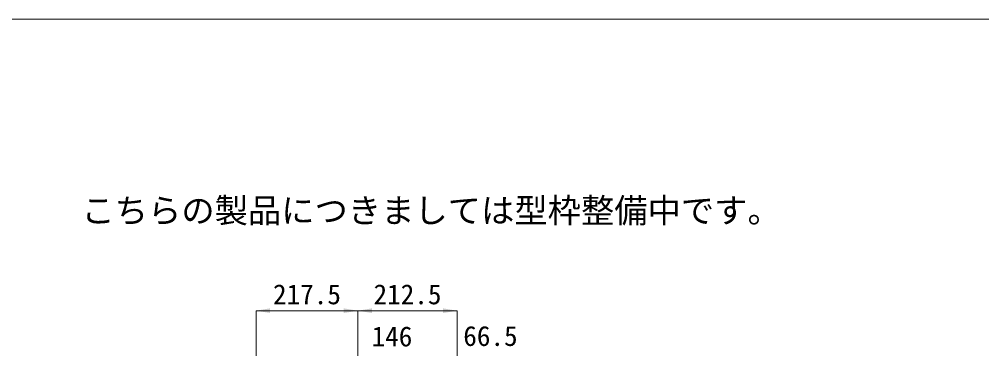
# Model space of a CAD drawing. Units: millimetres at full size. Extents: x -1934 to 78146, y -143454 to -112471.
# Drawn here: x 2461 to 4519, y -133467 to -132762 of the extents above; entities that cross this region are included whole.
import ezdxf
from ezdxf.enums import TextEntityAlignment as Align

# ---------------------------------------------------------------- set-up
doc = ezdxf.new("R2010")
doc.units = ezdxf.units.MM
doc.header["$LTSCALE"] = 23
for name, color, linetype, lineweight in [('0_2', 7, 'Continuous', 13), ('寸法線', 7, 'Continuous', 13), ('枠', 5, 'Continuous', 5)]:
    doc.layers.add(name, color=color, linetype=linetype, lineweight=lineweight)
doc.styles.add('ＭＳ ゴシック', font='')
doc.styles.get('ＭＳ ゴシック').set_extended_font_data('MS Gothic')

# ---------------------------------------------------------------- blocks, each defined once
blk = doc.blocks.new('filled_arrow')
at = {"color": 0, "linetype": 'Continuous', "lineweight": -2}
blk.add_solid([(7.5, 1.25), (0, 0), (7.5, -1.25)], dxfattribs=at)

msp = doc.modelspace()

# ---------------------------------------------------------------- linework, layer by layer
at = {"layer": '寸法線'}
for p, q in [((2967.32, -133385.69), (3184.82, -133385.69)), ((2967.32, -133734.69), (2967.32, -133385.69)), ((3184.82, -133668.69), (3184.82, -133385.69)), ((3184.82, -133385.69), (3397.32, -133385.69)), ((3184.82, -133668.69), (3184.82, -133385.69)), ((3397.32, -133668.69), (3397.32, -133385.69))]:
    msp.add_line(p, q, dxfattribs=at)
at = {"layer": '枠', "lineweight": 13}
msp.add_line((-54.46, -132762.26), (9945.54, -132762.26), dxfattribs=at)

# ---------------------------------------------------------------- block references
at = {"layer": '寸法線', "xscale": 4, "yscale": 4}
for p in [(2967.32, -133385.69), (3184.82, -133385.69)]:
    msp.add_blockref('filled_arrow', p, dxfattribs=at)
at = {"layer": '寸法線', "xscale": 4, "yscale": 4, "rotation": 180}
for p in [(3184.82, -133385.69), (3397.32, -133385.69)]:
    msp.add_blockref('filled_arrow', p, dxfattribs=at)

# ---------------------------------------------------------------- texts
at = {"layer": '0_2', "color": 1, "style": 'ＭＳ ゴシック'}
msp.add_text('\u3000こちらの製品につきましては型枠整備中です。', height=52.22, dxfattribs=at).set_placement((2522.43, -133171.46), align=Align.MIDDLE_LEFT)
at = {"layer": '寸法線', "style": 'ＭＳ ゴシック'}
for s, p in [('217.5', (3076.07, -133350.69)), ('212.5', (3291.07, -133350.69)), ('146', (3257.82, -133440.78)), ('66.5', (3468.48, -133439.84))]:
    msp.add_text(s, height=42.72, dxfattribs=at).set_placement(p, align=Align.MIDDLE_CENTER)

doc.saveas('drawing.dxf')
